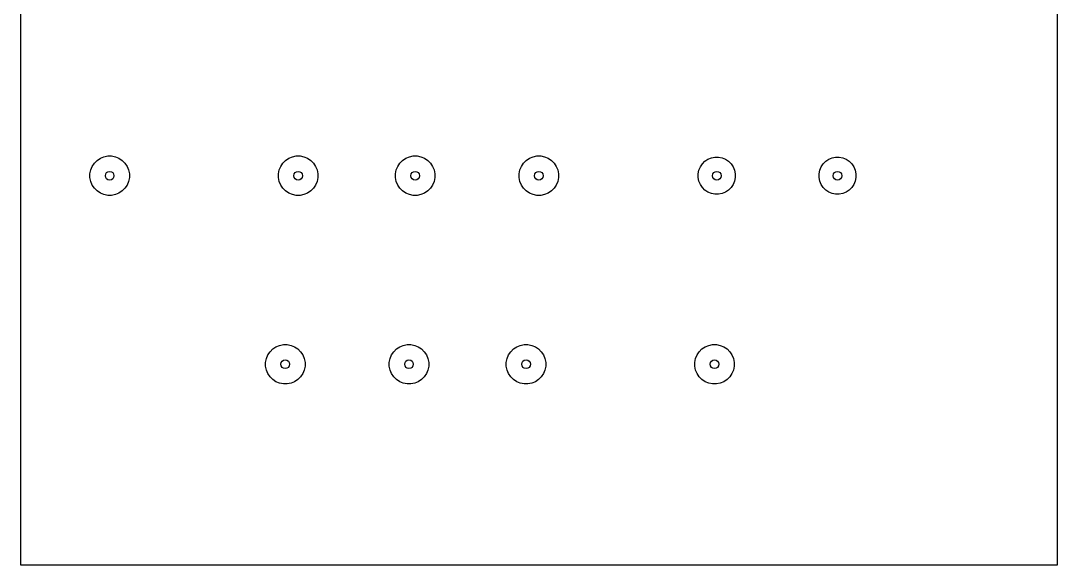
# Model space of a CAD drawing. Header units: millimetres. Extents: x 20 to 61.9, y -64 to -20.
# Drawn here: x 20 to 61.9, y -64 to -42 of the extents above; entities that cross this region are included whole.
import ezdxf

# ---------------------------------------------------------------- set-up
doc = ezdxf.new("R2010")
doc.units = ezdxf.units.MM
doc.layers.add('Edge.Cuts', color=40, linetype='CONTINUOUS', true_color=0xfabd2f)
doc.layers.add('F.Cu', color=52, linetype='CONTINUOUS', true_color=0xb8bb26)

msp = doc.modelspace()

# ---------------------------------------------------------------- linework, layer by layer
at = {"layer": 'Edge.Cuts', "linetype": 'CONTINUOUS'}
for p, q in [((20, -64), (20, -20)), ((61.9, -20), (61.9, -64)), ((61.9, -64), (20, -64))]:
    msp.add_line(p, q, dxfattribs=at)
at = {"layer": 'Edge.Cuts'}
for centre in [(23.595, -48.26), (31.215, -48.26), (35.945, -48.26), (40.945, -48.26), (48.135, -48.26), (53.015, -48.26), (30.695, -55.88), (35.695, -55.88), (40.425, -55.88), (48.045, -55.88)]:
    msp.add_circle(centre, 0.175, dxfattribs=at)
at = {"layer": 'F.Cu', "linetype": 'CONTINUOUS'}
for p, q in [((22.889463, -47.882883), (22.976592, -47.752485)), ((22.976592, -47.752485), (23.087485, -47.641592)), ((23.087485, -47.641592), (23.217883, -47.554463)), ((23.217883, -47.554463), (23.362772, -47.494448)), ((23.362772, -47.494448), (23.516586, -47.463852)), ((23.516586, -47.463852), (23.673414, -47.463852)), ((23.673414, -47.463852), (23.827228, -47.494448)), ((23.827228, -47.494448), (23.972117, -47.554463)), ((23.972117, -47.554463), (24.102515, -47.641592)), ((24.102515, -47.641592), (24.213408, -47.752485)), ((24.213408, -47.752485), (24.300537, -47.882883)), ((30.509463, -47.882883), (30.596592, -47.752485)), ((30.596592, -47.752485), (30.707485, -47.641592)), ((30.707485, -47.641592), (30.837883, -47.554463)), ((30.837883, -47.554463), (30.982772, -47.494448)), ((30.982772, -47.494448), (31.136586, -47.463852)), ((31.136586, -47.463852), (31.293414, -47.463852)), ((31.293414, -47.463852), (31.447228, -47.494448)), ((31.447228, -47.494448), (31.592117, -47.554463)), ((31.592117, -47.554463), (31.722515, -47.641592)), ((31.722515, -47.641592), (31.833408, -47.752485)), ((31.833408, -47.752485), (31.920537, -47.882883)), ((35.239463, -47.882883), (35.326592, -47.752485)), ((35.326592, -47.752485), (35.437485, -47.641592)), ((35.437485, -47.641592), (35.567883, -47.554463)), ((35.567883, -47.554463), (35.712772, -47.494448)), ((35.712772, -47.494448), (35.866586, -47.463852)), ((35.866586, -47.463852), (36.023414, -47.463852)), ((36.023414, -47.463852), (36.177228, -47.494448)), ((36.177228, -47.494448), (36.322117, -47.554463)), ((36.322117, -47.554463), (36.452515, -47.641592)), ((36.452515, -47.641592), (36.563408, -47.752485)), ((36.563408, -47.752485), (36.650537, -47.882883)), ((40.239463, -47.882883), (40.326592, -47.752485)), ((40.326592, -47.752485), (40.437485, -47.641592)), ((40.437485, -47.641592), (40.567883, -47.554463)), ((40.567883, -47.554463), (40.712772, -47.494448)), ((40.712772, -47.494448), (40.866586, -47.463852)), ((40.866586, -47.463852), (41.023414, -47.463852)), ((41.023414, -47.463852), (41.177228, -47.494448)), ((41.177228, -47.494448), (41.322117, -47.554463)), ((41.322117, -47.554463), (41.452515, -47.641592)), ((41.452515, -47.641592), (41.563408, -47.752485)), ((41.563408, -47.752485), (41.650537, -47.882883)), ((47.555242, -47.784205), (47.659205, -47.680242)), ((47.659205, -47.680242), (47.781452, -47.598559)), ((47.781452, -47.598559), (47.917286, -47.542295)), ((47.917286, -47.542295), (48.061487, -47.513611)), ((48.061487, -47.513611), (48.208513, -47.513611)), ((48.208513, -47.513611), (48.352714, -47.542295)), ((48.352714, -47.542295), (48.488548, -47.598559)), ((48.488548, -47.598559), (48.610795, -47.680242)), ((48.610795, -47.680242), (48.714758, -47.784205)), ((52.435242, -47.784205), (52.539205, -47.680242)), ((52.539205, -47.680242), (52.661452, -47.598559)), ((52.661452, -47.598559), (52.797286, -47.542295)), ((52.797286, -47.542295), (52.941487, -47.513611)), ((52.941487, -47.513611), (53.088513, -47.513611)), ((53.088513, -47.513611), (53.232714, -47.542295)), ((53.232714, -47.542295), (53.368548, -47.598559)), ((53.368548, -47.598559), (53.490795, -47.680242)), ((53.490795, -47.680242), (53.594758, -47.784205)), ((22.798852, -48.181586), (22.829448, -48.027772)), ((22.798852, -48.338414), (22.798852, -48.181586)), ((22.829448, -48.027772), (22.889463, -47.882883)), ((24.300537, -47.882883), (24.360552, -48.027772)), ((24.360552, -48.027772), (24.391148, -48.181586)), ((24.391148, -48.181586), (24.391148, -48.338414)), ((30.418852, -48.181586), (30.449448, -48.027772)), ((30.418852, -48.338414), (30.418852, -48.181586)), ((30.449448, -48.027772), (30.509463, -47.882883)), ((31.920537, -47.882883), (31.980552, -48.027772)), ((31.980552, -48.027772), (32.011148, -48.181586)), ((32.011148, -48.181586), (32.011148, -48.338414)), ((35.148852, -48.181586), (35.179448, -48.027772)), ((35.148852, -48.338414), (35.148852, -48.181586)), ((35.179448, -48.027772), (35.239463, -47.882883)), ((36.650537, -47.882883), (36.710552, -48.027772)), ((36.710552, -48.027772), (36.741148, -48.181586)), ((36.741148, -48.181586), (36.741148, -48.338414)), ((40.148852, -48.181586), (40.179448, -48.027772)), ((40.148852, -48.338414), (40.148852, -48.181586)), ((40.179448, -48.027772), (40.239463, -47.882883)), ((41.650537, -47.882883), (41.710552, -48.027772)), ((41.710552, -48.027772), (41.741148, -48.181586)), ((41.741148, -48.181586), (41.741148, -48.338414)), ((47.388611, -48.186487), (47.417295, -48.042286)), ((47.417295, -48.042286), (47.473559, -47.906452)), ((47.473559, -47.906452), (47.555242, -47.784205)), ((48.714758, -47.784205), (48.796441, -47.906452)), ((48.796441, -47.906452), (48.852705, -48.042286)), ((48.852705, -48.042286), (48.881389, -48.186487)), ((52.268611, -48.186487), (52.297295, -48.042286)), ((52.297295, -48.042286), (52.353559, -47.906452)), ((52.353559, -47.906452), (52.435242, -47.784205)), ((53.594758, -47.784205), (53.676441, -47.906452)), ((53.676441, -47.906452), (53.732705, -48.042286)), ((53.732705, -48.042286), (53.761389, -48.186487)), ((22.829448, -48.492228), (22.798852, -48.338414)), ((22.889463, -48.637117), (22.829448, -48.492228)), ((24.360552, -48.492228), (24.300537, -48.637117)), ((24.391148, -48.338414), (24.360552, -48.492228)), ((30.449448, -48.492228), (30.418852, -48.338414)), ((30.509463, -48.637117), (30.449448, -48.492228)), ((31.980552, -48.492228), (31.920537, -48.637117)), ((32.011148, -48.338414), (31.980552, -48.492228)), ((35.179448, -48.492228), (35.148852, -48.338414)), ((35.239463, -48.637117), (35.179448, -48.492228)), ((36.710552, -48.492228), (36.650537, -48.637117)), ((36.741148, -48.338414), (36.710552, -48.492228)), ((40.179448, -48.492228), (40.148852, -48.338414)), ((40.239463, -48.637117), (40.179448, -48.492228)), ((41.710552, -48.492228), (41.650537, -48.637117)), ((41.741148, -48.338414), (41.710552, -48.492228)), ((47.388611, -48.333513), (47.388611, -48.186487)), ((47.417295, -48.477714), (47.388611, -48.333513)), ((47.473559, -48.613548), (47.417295, -48.477714)), ((48.852705, -48.477714), (48.796441, -48.613548)), ((48.881389, -48.333513), (48.852705, -48.477714)), ((48.881389, -48.186487), (48.881389, -48.333513)), ((52.268611, -48.333513), (52.268611, -48.186487)), ((52.297295, -48.477714), (52.268611, -48.333513)), ((52.353559, -48.613548), (52.297295, -48.477714)), ((53.732705, -48.477714), (53.676441, -48.613548)), ((53.761389, -48.333513), (53.732705, -48.477714)), ((53.761389, -48.186487), (53.761389, -48.333513)), ((22.976592, -48.767515), (22.889463, -48.637117)), ((23.087485, -48.878408), (22.976592, -48.767515)), ((23.217883, -48.965537), (23.087485, -48.878408)), ((23.362772, -49.025552), (23.217883, -48.965537)), ((23.972117, -48.965537), (23.827228, -49.025552)), ((24.102515, -48.878408), (23.972117, -48.965537)), ((24.213408, -48.767515), (24.102515, -48.878408)), ((24.300537, -48.637117), (24.213408, -48.767515)), ((30.596592, -48.767515), (30.509463, -48.637117)), ((30.707485, -48.878408), (30.596592, -48.767515)), ((30.837883, -48.965537), (30.707485, -48.878408)), ((30.982772, -49.025552), (30.837883, -48.965537)), ((31.592117, -48.965537), (31.447228, -49.025552)), ((31.722515, -48.878408), (31.592117, -48.965537)), ((31.833408, -48.767515), (31.722515, -48.878408)), ((31.920537, -48.637117), (31.833408, -48.767515)), ((35.326592, -48.767515), (35.239463, -48.637117)), ((35.437485, -48.878408), (35.326592, -48.767515)), ((35.567883, -48.965537), (35.437485, -48.878408)), ((35.712772, -49.025552), (35.567883, -48.965537)), ((36.322117, -48.965537), (36.177228, -49.025552)), ((36.452515, -48.878408), (36.322117, -48.965537)), ((36.563408, -48.767515), (36.452515, -48.878408)), ((36.650537, -48.637117), (36.563408, -48.767515)), ((40.326592, -48.767515), (40.239463, -48.637117)), ((40.437485, -48.878408), (40.326592, -48.767515)), ((40.567883, -48.965537), (40.437485, -48.878408)), ((40.712772, -49.025552), (40.567883, -48.965537)), ((41.322117, -48.965537), (41.177228, -49.025552)), ((41.452515, -48.878408), (41.322117, -48.965537)), ((41.563408, -48.767515), (41.452515, -48.878408)), ((41.650537, -48.637117), (41.563408, -48.767515)), ((47.555242, -48.735795), (47.473559, -48.613548)), ((47.659205, -48.839758), (47.555242, -48.735795)), ((47.781452, -48.921441), (47.659205, -48.839758)), ((47.917286, -48.977705), (47.781452, -48.921441)), ((48.061487, -49.006389), (47.917286, -48.977705)), ((48.208513, -49.006389), (48.061487, -49.006389)), ((48.352714, -48.977705), (48.208513, -49.006389)), ((48.488548, -48.921441), (48.352714, -48.977705)), ((48.610795, -48.839758), (48.488548, -48.921441)), ((48.714758, -48.735795), (48.610795, -48.839758)), ((48.796441, -48.613548), (48.714758, -48.735795)), ((52.435242, -48.735795), (52.353559, -48.613548)), ((52.539205, -48.839758), (52.435242, -48.735795)), ((52.661452, -48.921441), (52.539205, -48.839758)), ((52.797286, -48.977705), (52.661452, -48.921441)), ((52.941487, -49.006389), (52.797286, -48.977705)), ((53.088513, -49.006389), (52.941487, -49.006389)), ((53.232714, -48.977705), (53.088513, -49.006389)), ((53.368548, -48.921441), (53.232714, -48.977705)), ((53.490795, -48.839758), (53.368548, -48.921441)), ((53.594758, -48.735795), (53.490795, -48.839758)), ((53.676441, -48.613548), (53.594758, -48.735795)), ((23.516586, -49.056148), (23.362772, -49.025552)), ((23.673414, -49.056148), (23.516586, -49.056148)), ((23.827228, -49.025552), (23.673414, -49.056148)), ((31.136586, -49.056148), (30.982772, -49.025552)), ((31.293414, -49.056148), (31.136586, -49.056148)), ((31.447228, -49.025552), (31.293414, -49.056148)), ((35.866586, -49.056148), (35.712772, -49.025552)), ((36.023414, -49.056148), (35.866586, -49.056148)), ((36.177228, -49.025552), (36.023414, -49.056148)), ((40.866586, -49.056148), (40.712772, -49.025552)), ((41.023414, -49.056148), (40.866586, -49.056148)), ((41.177228, -49.025552), (41.023414, -49.056148)), ((30.076592, -55.372485), (30.187485, -55.261592)), ((30.187485, -55.261592), (30.317883, -55.174463)), ((30.317883, -55.174463), (30.462772, -55.114448)), ((30.462772, -55.114448), (30.616586, -55.083852)), ((30.616586, -55.083852), (30.773414, -55.083852)), ((30.773414, -55.083852), (30.927228, -55.114448)), ((30.927228, -55.114448), (31.072117, -55.174463)), ((31.072117, -55.174463), (31.202515, -55.261592)), ((31.202515, -55.261592), (31.313408, -55.372485)), ((35.076592, -55.372485), (35.187485, -55.261592)), ((35.187485, -55.261592), (35.317883, -55.174463)), ((35.317883, -55.174463), (35.462772, -55.114448)), ((35.462772, -55.114448), (35.616586, -55.083852)), ((35.616586, -55.083852), (35.773414, -55.083852)), ((35.773414, -55.083852), (35.927228, -55.114448)), ((35.927228, -55.114448), (36.072117, -55.174463)), ((36.072117, -55.174463), (36.202515, -55.261592)), ((36.202515, -55.261592), (36.313408, -55.372485)), ((39.806592, -55.372485), (39.917485, -55.261592)), ((39.917485, -55.261592), (40.047883, -55.174463)), ((40.047883, -55.174463), (40.192772, -55.114448)), ((40.192772, -55.114448), (40.346586, -55.083852)), ((40.346586, -55.083852), (40.503414, -55.083852)), ((40.503414, -55.083852), (40.657228, -55.114448)), ((40.657228, -55.114448), (40.802117, -55.174463)), ((40.802117, -55.174463), (40.932515, -55.261592)), ((40.932515, -55.261592), (41.043408, -55.372485)), ((47.426592, -55.372485), (47.537485, -55.261592)), ((47.537485, -55.261592), (47.667883, -55.174463)), ((47.667883, -55.174463), (47.812772, -55.114448)), ((47.812772, -55.114448), (47.966586, -55.083852)), ((47.966586, -55.083852), (48.123414, -55.083852)), ((48.123414, -55.083852), (48.277228, -55.114448)), ((48.277228, -55.114448), (48.422117, -55.174463)), ((48.422117, -55.174463), (48.552515, -55.261592)), ((48.552515, -55.261592), (48.663408, -55.372485)), ((29.898852, -55.801586), (29.929448, -55.647772)), ((29.929448, -55.647772), (29.989463, -55.502883)), ((29.989463, -55.502883), (30.076592, -55.372485)), ((31.313408, -55.372485), (31.400537, -55.502883)), ((31.400537, -55.502883), (31.460552, -55.647772)), ((31.460552, -55.647772), (31.491148, -55.801586)), ((34.898852, -55.801586), (34.929448, -55.647772)), ((34.929448, -55.647772), (34.989463, -55.502883)), ((34.989463, -55.502883), (35.076592, -55.372485)), ((36.313408, -55.372485), (36.400537, -55.502883)), ((36.400537, -55.502883), (36.460552, -55.647772)), ((36.460552, -55.647772), (36.491148, -55.801586)), ((39.628852, -55.801586), (39.659448, -55.647772)), ((39.659448, -55.647772), (39.719463, -55.502883)), ((39.719463, -55.502883), (39.806592, -55.372485)), ((41.043408, -55.372485), (41.130537, -55.502883)), ((41.130537, -55.502883), (41.190552, -55.647772)), ((41.190552, -55.647772), (41.221148, -55.801586)), ((47.248852, -55.801586), (47.279448, -55.647772)), ((47.279448, -55.647772), (47.339463, -55.502883)), ((47.339463, -55.502883), (47.426592, -55.372485)), ((48.663408, -55.372485), (48.750537, -55.502883)), ((48.750537, -55.502883), (48.810552, -55.647772)), ((48.810552, -55.647772), (48.841148, -55.801586)), ((29.898852, -55.958414), (29.898852, -55.801586)), ((29.929448, -56.112228), (29.898852, -55.958414)), ((29.989463, -56.257117), (29.929448, -56.112228)), ((31.460552, -56.112228), (31.400537, -56.257117)), ((31.491148, -55.958414), (31.460552, -56.112228)), ((31.491148, -55.801586), (31.491148, -55.958414)), ((34.898852, -55.958414), (34.898852, -55.801586)), ((34.929448, -56.112228), (34.898852, -55.958414)), ((34.989463, -56.257117), (34.929448, -56.112228)), ((36.460552, -56.112228), (36.400537, -56.257117)), ((36.491148, -55.958414), (36.460552, -56.112228)), ((36.491148, -55.801586), (36.491148, -55.958414)), ((39.628852, -55.958414), (39.628852, -55.801586)), ((39.659448, -56.112228), (39.628852, -55.958414)), ((39.719463, -56.257117), (39.659448, -56.112228)), ((41.190552, -56.112228), (41.130537, -56.257117)), ((41.221148, -55.958414), (41.190552, -56.112228)), ((41.221148, -55.801586), (41.221148, -55.958414)), ((47.248852, -55.958414), (47.248852, -55.801586)), ((47.279448, -56.112228), (47.248852, -55.958414)), ((47.339463, -56.257117), (47.279448, -56.112228)), ((48.810552, -56.112228), (48.750537, -56.257117)), ((48.841148, -55.958414), (48.810552, -56.112228)), ((48.841148, -55.801586), (48.841148, -55.958414)), ((30.076592, -56.387515), (29.989463, -56.257117)), ((30.187485, -56.498408), (30.076592, -56.387515)), ((30.317883, -56.585537), (30.187485, -56.498408)), ((31.202515, -56.498408), (31.072117, -56.585537)), ((31.313408, -56.387515), (31.202515, -56.498408)), ((31.400537, -56.257117), (31.313408, -56.387515)), ((35.076592, -56.387515), (34.989463, -56.257117)), ((35.187485, -56.498408), (35.076592, -56.387515)), ((35.317883, -56.585537), (35.187485, -56.498408)), ((36.202515, -56.498408), (36.072117, -56.585537)), ((36.313408, -56.387515), (36.202515, -56.498408)), ((36.400537, -56.257117), (36.313408, -56.387515)), ((39.806592, -56.387515), (39.719463, -56.257117)), ((39.917485, -56.498408), (39.806592, -56.387515)), ((40.047883, -56.585537), (39.917485, -56.498408)), ((40.932515, -56.498408), (40.802117, -56.585537)), ((41.043408, -56.387515), (40.932515, -56.498408)), ((41.130537, -56.257117), (41.043408, -56.387515)), ((47.426592, -56.387515), (47.339463, -56.257117)), ((47.537485, -56.498408), (47.426592, -56.387515)), ((47.667883, -56.585537), (47.537485, -56.498408)), ((48.552515, -56.498408), (48.422117, -56.585537)), ((48.663408, -56.387515), (48.552515, -56.498408)), ((48.750537, -56.257117), (48.663408, -56.387515)), ((30.462772, -56.645552), (30.317883, -56.585537)), ((30.616586, -56.676148), (30.462772, -56.645552)), ((30.773414, -56.676148), (30.616586, -56.676148)), ((30.927228, -56.645552), (30.773414, -56.676148)), ((31.072117, -56.585537), (30.927228, -56.645552)), ((35.462772, -56.645552), (35.317883, -56.585537)), ((35.616586, -56.676148), (35.462772, -56.645552)), ((35.773414, -56.676148), (35.616586, -56.676148)), ((35.927228, -56.645552), (35.773414, -56.676148)), ((36.072117, -56.585537), (35.927228, -56.645552)), ((40.192772, -56.645552), (40.047883, -56.585537)), ((40.346586, -56.676148), (40.192772, -56.645552)), ((40.503414, -56.676148), (40.346586, -56.676148)), ((40.657228, -56.645552), (40.503414, -56.676148)), ((40.802117, -56.585537), (40.657228, -56.645552)), ((47.812772, -56.645552), (47.667883, -56.585537)), ((47.966586, -56.676148), (47.812772, -56.645552)), ((48.123414, -56.676148), (47.966586, -56.676148)), ((48.277228, -56.645552), (48.123414, -56.676148)), ((48.422117, -56.585537), (48.277228, -56.645552))]:
    msp.add_line(p, q, dxfattribs=at)
at = {"layer": 'F.Cu'}
for centre in [(23.595, -48.26), (23.595, -48.26), (31.215, -48.26), (31.215, -48.26), (35.945, -48.26), (35.945, -48.26), (40.945, -48.26), (40.945, -48.26), (48.135, -48.26), (48.135, -48.26), (53.015, -48.26), (53.015, -48.26), (30.695, -55.88), (30.695, -55.88), (35.695, -55.88), (35.695, -55.88), (40.425, -55.88), (40.425, -55.88), (48.045, -55.88), (48.045, -55.88)]:
    msp.add_circle(centre, 0.175, dxfattribs=at)

doc.saveas('drawing.dxf')
